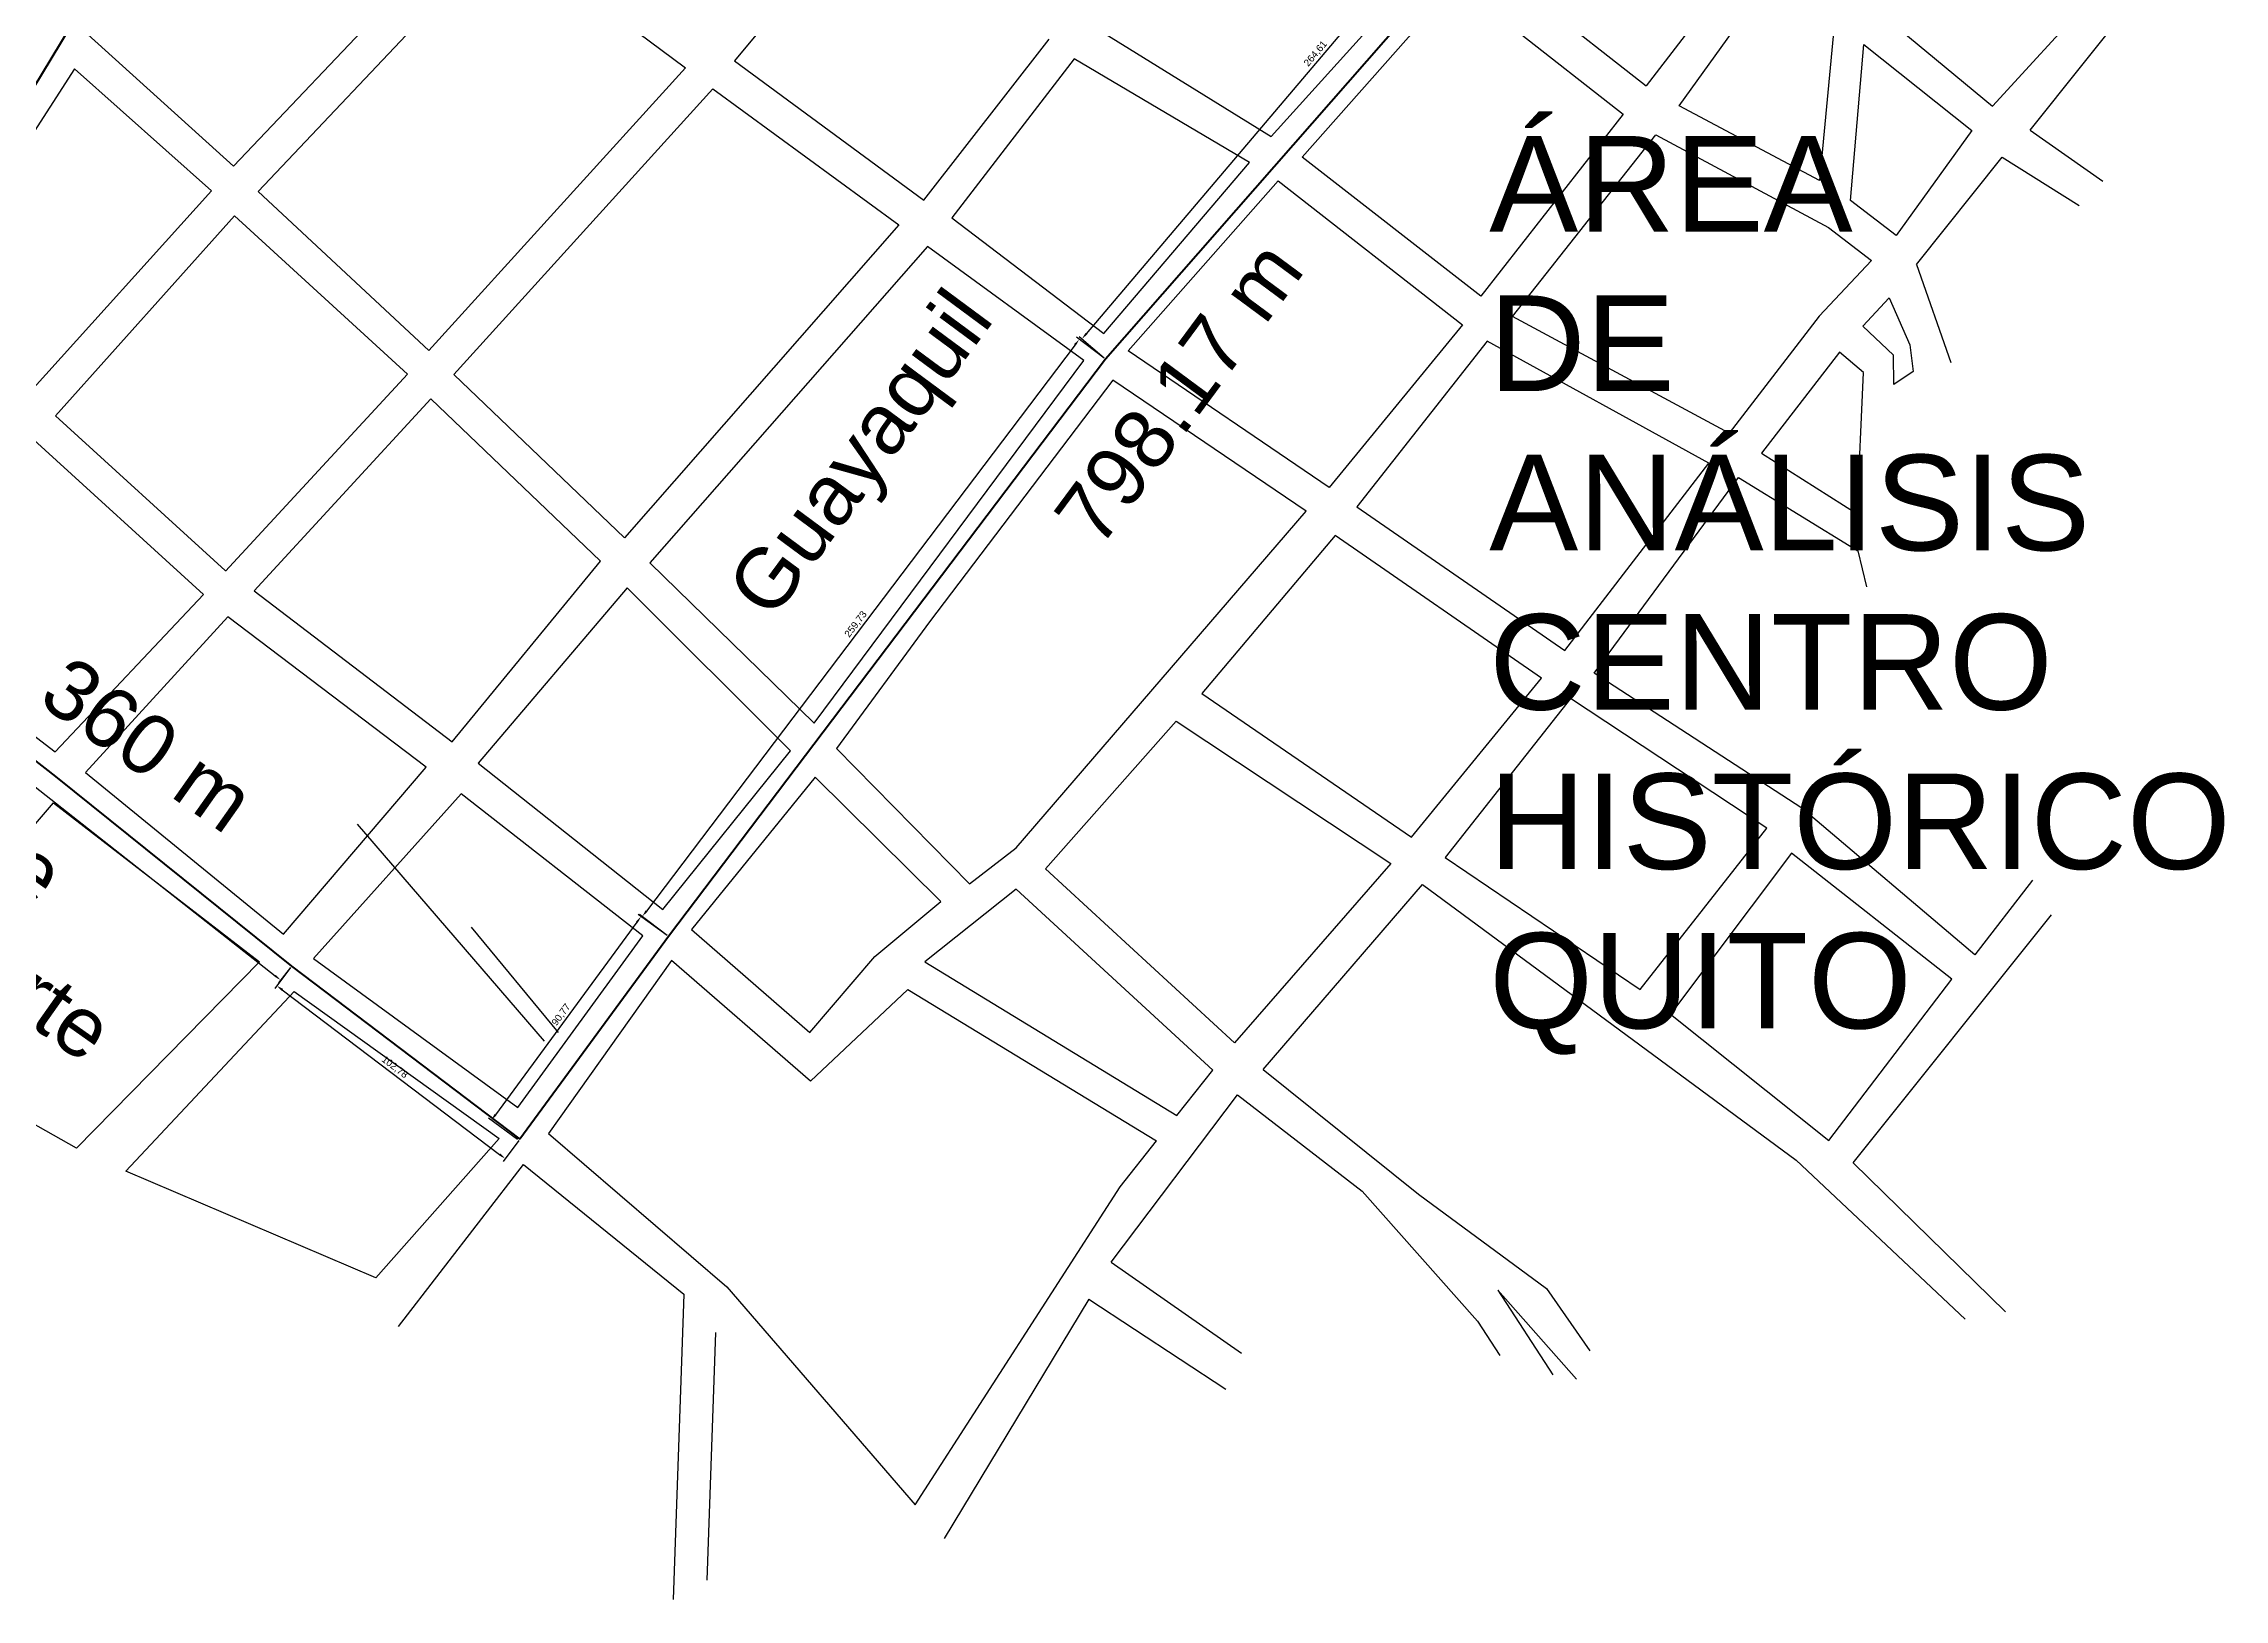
# Model space of a CAD drawing. Header units: millimetres. Extents: x 58 to 1754, y 320 to 1791.
# Drawn here: x 697 to 1480, y 320 to 878 of the extents above; entities that cross this region are included whole.
import ezdxf

# ---------------------------------------------------------------- set-up
doc = ezdxf.new("R2010")
doc.units = ezdxf.units.MM
for name, color, linetype in [('calles', 22, 'Continuous'), ('Limite', 80, 'Continuous'), ('Nomb calles', 7, 'Continuous')]:
    doc.layers.add(name, color=color, linetype=linetype)
doc.styles.get("Standard").update_dxf_attribs({"font": 'arial.ttf'})
doc.dimstyles.new('ISO-25', dxfattribs={"dimtxt": 2.5, "dimasz": 2.5, "dimexe": 1.25, "dimexo": 0.625, "dimtad": 1, "dimtxsty": 'Standard', "dimcen": 2.5, "dimadec": 0, "dimazin": 0, "dimtfac": 1, "dimtmove": 0, "dimatfit": 3, "dimfxl": 1, "dimarcsym": 0})

# ---------------------------------------------------------------- blocks, each defined once
blk = doc.blocks.new('*D5')
at = {"layer": 'Defpoints', "color": 0, "lineweight": 200, "transparency": 16777216}
for p in [(737.33, 958.53), (748.06, 952.05), (645.42, 782.17)]:
    blk.add_point(p, dxfattribs=at)
at = {"layer": 'Nomb calles', "color": 0, "lineweight": -2, "transparency": 16777216}
for p, q in [((635.99, 790.79), (736.04, 956.39)), ((747.53, 952.37), (736.26, 959.18)), ((644.89, 782.49), (633.62, 789.3))]:
    blk.add_line(p, q, dxfattribs=at)
at = {"layer": 'Nomb calles', "color": 0, "lineweight": 200, "transparency": 16777216}
for points in [[(735.68, 956.61), (736.4, 956.18), (737.33, 958.53)], [(635.63, 791.01), (636.34, 790.58), (634.69, 788.65)]]:
    blk.add_solid(points, dxfattribs=at)
at = {"layer": 'Nomb calles', "color": 0, "lineweight": 200, "transparency": 16777216, "insert": (684.19, 874.69), "char_height": 2.5, "attachment_point": 5, "rotation": 58.85976}
blk.add_mtext('198,48', dxfattribs=at)
blk = doc.blocks.new('*D12')
at = {"layer": 'Defpoints', "color": 0, "lineweight": 200, "transparency": 16777216}
for p in [(585.34, 705.41), (782.49, 542.3), (786.38, 547.25)]:
    blk.add_point(p, dxfattribs=at)
at = {"layer": 'Nomb calles', "color": 0, "lineweight": -2, "transparency": 16777216}
for p, q in [((584.95, 704.92), (580.68, 699.48)), ((583.42, 698.92), (780.52, 543.85)), ((785.99, 546.76), (781.71, 541.32))]:
    blk.add_line(p, q, dxfattribs=at)
at = {"layer": 'Nomb calles', "color": 0, "lineweight": 200, "transparency": 16777216}
for points in [[(583.67, 699.24), (583.16, 698.59), (581.45, 700.46)], [(780.78, 544.18), (780.26, 543.52), (782.49, 542.3)]]:
    blk.add_solid(points, dxfattribs=at)
at = {"layer": 'Nomb calles', "color": 0, "lineweight": 200, "transparency": 16777216, "insert": (683.28, 623.06), "char_height": 2.5, "attachment_point": 5, "rotation": 321.80745}
blk.add_mtext('255,79', dxfattribs=at)
blk = doc.blocks.new('*D13')
at = {"layer": 'Defpoints', "color": 0, "lineweight": 200, "transparency": 16777216}
for p in [(786.38, 547.25), (868.33, 485.22), (863.06, 478.27)]:
    blk.add_point(p, dxfattribs=at)
at = {"layer": 'Nomb calles', "color": 0, "lineweight": -2, "transparency": 16777216}
for p, q in [((786, 546.75), (780.36, 539.3)), ((783.1, 538.79), (861.07, 479.77)), ((867.95, 484.72), (862.31, 477.27))]:
    blk.add_line(p, q, dxfattribs=at)
at = {"layer": 'Nomb calles', "color": 0, "lineweight": 200, "transparency": 16777216}
for points in [[(783.36, 539.12), (782.85, 538.45), (781.11, 540.29)], [(861.32, 480.11), (860.82, 479.44), (863.06, 478.27)]]:
    blk.add_solid(points, dxfattribs=at)
at = {"layer": 'Nomb calles', "color": 0, "lineweight": 200, "transparency": 16777216, "insert": (823.37, 510.98), "char_height": 2.5, "attachment_point": 5, "rotation": 322.87848}
blk.add_mtext('102,78', dxfattribs=at)
blk = doc.blocks.new('*D20')
at = {"layer": 'Defpoints', "color": 0, "lineweight": 200, "transparency": 16777216}
for p in [(1249.61, 966.78), (1069.94, 772.19), (1078.5, 764.93)]:
    blk.add_point(p, dxfattribs=at)
at = {"layer": 'Nomb calles', "color": 0, "lineweight": -2, "transparency": 16777216}
for p, q in [((1239.43, 972.12), (1071.56, 774.1)), ((1249.13, 967.18), (1240.1, 974.84)), ((1078.02, 765.34), (1068.99, 773))]:
    blk.add_line(p, q, dxfattribs=at)
at = {"layer": 'Nomb calles', "color": 0, "lineweight": 200, "transparency": 16777216}
for points in [[(1239.12, 972.39), (1239.75, 971.86), (1241.05, 974.03)], [(1071.24, 774.37), (1071.87, 773.83), (1069.94, 772.19)]]:
    blk.add_solid(points, dxfattribs=at)
at = {"layer": 'Nomb calles', "color": 0, "lineweight": 200, "transparency": 16777216, "insert": (1153.87, 874.49), "char_height": 2.5, "attachment_point": 5, "rotation": 49.71019}
blk.add_mtext('264,61', dxfattribs=at)
blk = doc.blocks.new('*D21')
at = {"layer": 'Defpoints', "color": 0, "lineweight": 200, "transparency": 16777216}
for p in [(1078.5, 764.93), (912.23, 565.05), (921.7, 557.87)]:
    blk.add_point(p, dxfattribs=at)
at = {"layer": 'Nomb calles', "color": 0, "lineweight": -2, "transparency": 16777216}
for p, q in [((1067.51, 770.12), (913.73, 567.04)), ((1078, 765.31), (1068.02, 772.87)), ((921.21, 558.25), (911.23, 565.8))]:
    blk.add_line(p, q, dxfattribs=at)
at = {"layer": 'Nomb calles', "color": 0, "lineweight": 200, "transparency": 16777216}
for points in [[(1067.18, 770.37), (1067.84, 769.87), (1069.02, 772.11)], [(913.4, 567.29), (914.07, 566.79), (912.23, 565.05)]]:
    blk.add_solid(points, dxfattribs=at)
at = {"layer": 'Nomb calles', "color": 0, "lineweight": 200, "transparency": 16777216, "insert": (988.93, 669.86), "char_height": 2.5, "attachment_point": 5, "rotation": 52.86629}
blk.add_mtext('259,73', dxfattribs=at)
blk = doc.blocks.new('*D22')
at = {"layer": 'Defpoints', "color": 0, "lineweight": 200, "transparency": 16777216}
for p in [(921.7, 557.87), (858.06, 491.99), (867.95, 484.72)]:
    blk.add_point(p, dxfattribs=at)
at = {"layer": 'Nomb calles', "color": 0, "lineweight": -2, "transparency": 16777216}
for p, q in [((921.2, 558.24), (910.81, 565.87)), ((910.34, 563.12), (859.55, 494)), ((867.45, 485.09), (857.06, 492.73))]:
    blk.add_line(p, q, dxfattribs=at)
at = {"layer": 'Nomb calles', "color": 0, "lineweight": 200, "transparency": 16777216}
for points in [[(910, 563.37), (910.67, 562.87), (911.82, 565.13)], [(859.21, 494.25), (859.88, 493.76), (858.06, 491.99)]]:
    blk.add_solid(points, dxfattribs=at)
at = {"layer": 'Nomb calles', "color": 0, "lineweight": 200, "transparency": 16777216, "insert": (883.23, 529.82), "char_height": 2.5, "attachment_point": 5, "rotation": 53.68883}
blk.add_mtext('90,77', dxfattribs=at)

msp = doc.modelspace()

# ---------------------------------------------------------------- linework, layer by layer
at = {"layer": 'calles'}
for p, q in [((856.167, 929.457), (765.53, 834.237)), ((988.634, 924.341), (945.389, 871.968)), ((774.444, 825.099), (862.34, 918.064)), ((862.34, 918.064), (927.735, 869.503)), ((1309.287, 910.931), (1272.36, 863.006)), ((1327.483, 913.014), (1396.684, 855.676)), ((1396.684, 855.676), (1444.972, 908.457)), ((1137.934, 844.836), (1189.506, 901.934)), ((1284.286, 855.799), (1317.548, 902.142)), ((1410.245, 847.099), (1454.224, 902.198)), ((1148.965, 837.446), (1199.173, 894.194)), ((1233.277, 893.632), (1272.36, 863.006)), ((1340.148, 887.14), (1334.549, 829.005)), ((765.53, 834.237), (713.289, 881.47)), ((1013.305, 821.982), (1058.274, 879.696)), ((1075.505, 883.466), (1137.934, 844.836)), ((1225.115, 883.412), (1264.199, 852.786)), ((1345.756, 821.883), (1350.511, 877.844)), ((1350.511, 877.844), (1389.227, 846.981)), ((708.515, 869.125), (653.663, 783.861)), ((757.643, 825.302), (708.515, 869.125)), ((927.735, 869.503), (835.667, 768.141)), ((945.389, 871.968), (1013.305, 821.982)), ((1067.238, 872.742), (1023.268, 815.711)), ((1130.134, 835.527), (1067.238, 872.742)), ((844.592, 759.526), (937.554, 861.895)), ((937.554, 861.895), (1004.28, 813.165)), ((1334.549, 829.005), (1284.286, 855.799)), ((1264.199, 852.786), (1213.088, 787.586)), ((1224.518, 780.321), (1275.881, 845.479)), ((1275.881, 845.479), (1337.872, 812.192)), ((1389.227, 846.981), (1362.058, 809.334)), ((1410.245, 847.099), (1436.31, 828.789)), ((1213.088, 787.586), (1148.965, 837.446)), ((1369.422, 798.904), (1400.169, 837.397)), ((1400.169, 837.397), (1427.791, 820.13)), ((1077.813, 774.178), (1130.134, 835.527)), ((692.775, 753.375), (757.643, 825.302)), ((835.667, 768.141), (774.444, 825.099)), ((1086.616, 767.964), (1140.347, 828.942)), ((1140.347, 828.942), (1206.526, 777.309)), ((1362.058, 809.334), (1345.756, 821.883)), ((701.743, 744.629), (765.95, 816.39)), ((765.95, 816.39), (828.02, 759.609)), ((1023.268, 815.711), (1077.813, 774.178)), ((1004.28, 813.165), (905.86, 700.921)), ((1337.872, 812.192), (1353.221, 800.316)), ((1014.541, 805.385), (915, 691.979)), ((1070.677, 764.506), (1014.541, 805.385)), ((1353.221, 800.316), (1334.477, 780.406)), ((1369.422, 798.904), (1381.698, 763.787)), ((1350.115, 776.76), (1359.648, 786.916)), ((1359.648, 786.916), (1366.957, 770.096)), ((1206.526, 777.309), (1158.636, 718.991)), ((1302.203, 738.472), (1224.518, 780.321)), ((1334.477, 780.406), (1302.203, 738.472)), ((1361.14, 766.401), (1350.115, 776.76)), ((1158.636, 718.991), (1086.616, 767.964)), ((1215.398, 771.49), (1168.653, 712.034)), ((1294.946, 727.66), (1215.398, 771.49)), ((1341.827, 767.44), (1313.768, 731.277)), ((1350.358, 760.245), (1341.827, 767.44)), ((1366.957, 770.096), (1368.184, 760.496)), ((828.02, 759.609), (762.777, 689.006)), ((905.86, 700.921), (844.592, 759.526)), ((973.871, 634.483), (1070.677, 764.506)), ((1348.083, 709.504), (1350.358, 760.245)), ((1361.266, 755.848), (1361.14, 766.401)), ((1368.184, 760.496), (1361.266, 755.848)), ((1081.033, 757.407), (1015.293, 670.83)), ((1150.401, 710.442), (1081.033, 757.407)), ((762.634, 689.136), (701.743, 744.629)), ((836.423, 750.784), (773.012, 681.865)), ((897.296, 692.583), (836.423, 750.784)), ((754.84, 680.583), (693.949, 736.077)), ((1243.286, 660.546), (1294.946, 727.66)), ((1313.768, 731.277), (1348.083, 709.504)), ((1253.768, 652.358), (1305.563, 722.5)), ((1305.563, 722.5), (1348.332, 696.246)), ((1168.653, 712.034), (1243.286, 660.546)), ((1046.339, 589.705), (1150.401, 710.442)), ((1160.792, 701.707), (1112.971, 645.086)), ((1234.862, 650.619), (1160.792, 701.707)), ((844.043, 627.757), (897.296, 692.583)), ((915, 691.979), (973.871, 634.483)), ((1348.332, 696.246), (1351.471, 683.315)), ((773.012, 681.865), (844.043, 627.757)), ((906.788, 682.934), (853.411, 620.139)), ((965.431, 624.455), (906.788, 682.934)), ((701.647, 624.134), (754.84, 680.583)), ((639.817, 671.337), (701.647, 624.134)), ((763.602, 672.599), (712.449, 616.743)), ((834.737, 618.674), (763.602, 672.599)), ((1015.293, 670.83), (981.986, 625.313)), ((1188.272, 593.527), (1234.862, 650.619)), ((1328.236, 603.891), (1253.768, 652.358)), ((1112.971, 645.086), (1188.272, 593.527)), ((1245.266, 643.284), (1200.302, 586.248)), ((1315.729, 596.749), (1245.266, 643.284)), ((1056.886, 582.135), (1103.81, 635.136)), ((1103.81, 635.136), (1180.829, 584.074)), ((783.502, 558.819), (834.737, 618.674)), ((853.411, 620.139), (919.584, 567.658)), ((919.584, 567.658), (965.431, 624.455)), ((981.986, 625.313), (1029.638, 576.773)), ((712.449, 616.743), (783.502, 558.819)), ((974.322, 615.126), (929.932, 560.463)), ((1019.379, 570.463), (974.322, 615.126)), ((631.925, 525.787), (701.064, 605.818)), ((701.064, 605.818), (774.917, 548.802)), ((847.231, 609.108), (794.232, 550.071)), ((912.437, 558.162), (847.231, 609.108)), ((1390.333, 551.352), (1328.236, 603.891)), ((809.899, 598.182), (877.1, 520.381)), ((1270.269, 538.865), (1315.729, 596.749)), ((1029.638, 576.773), (1046.339, 589.705)), ((1324.508, 587.848), (1281.159, 530.044)), ((1382.115, 542.62), (1324.508, 587.848)), ((1124.724, 519.791), (1056.886, 582.135)), ((1180.829, 584.074), (1124.724, 519.791)), ((1200.302, 586.248), (1270.269, 538.865)), ((1046.366, 574.875), (1013.571, 548.845)), ((1116.944, 509.994), (1046.366, 574.875)), ((1135.055, 510.193), (1192.12, 576.588)), ((1192.12, 576.588), (1326.279, 477.676)), ((1411.07, 578.087), (1390.333, 551.352)), ((995.682, 550.797), (1019.379, 570.463)), ((1346.686, 476.789), (1417.857, 565.661)), ((850.908, 561.245), (882.073, 523.47)), ((867.653, 496.647), (912.437, 558.162)), ((929.932, 560.463), (972.319, 523.466)), ((774.917, 548.802), (709.256, 481.965)), ((794.232, 550.071), (867.653, 496.647)), ((922.683, 549.279), (878.545, 487.295)), ((972.614, 506.045), (922.683, 549.279)), ((972.319, 523.466), (995.682, 550.797)), ((1013.571, 548.845), (1104.028, 493.73)), ((1337.913, 484.728), (1382.115, 542.62)), ((726.923, 473.772), (787.339, 538.245)), ((787.339, 538.245), (860.874, 485.494)), ((1007.551, 538.964), (972.614, 506.045)), ((1007.551, 538.964), (1096.777, 484.599)), ((709.256, 481.965), (631.925, 525.787)), ((1281.159, 530.044), (1337.913, 484.728)), ((1104.028, 493.73), (1116.944, 509.994)), ((1135.055, 510.193), (1190.717, 465.474)), ((1080.523, 441.1), (1125.804, 501.192)), ((1125.804, 501.192), (1170.563, 466.586)), ((860.874, 485.494), (816.684, 435.502)), ((878.545, 487.295), (942.555, 432.332)), ((1083.735, 468.177), (1096.777, 484.599)), ((1326.279, 477.676), (1386.87, 420.682)), ((816.684, 435.502), (726.923, 473.772)), ((824.789, 418.034), (869.614, 476.12)), ((869.614, 476.12), (927.121, 429.608)), ((1346.686, 476.789), (1401.38, 423.283)), ((1010.154, 354.07), (1083.735, 468.177)), ((1170.563, 466.586), (1211.953, 419.964)), ((1190.717, 465.474), (1236.624, 431.69)), ((1080.523, 441.1), (1127.224, 408.483)), ((942.555, 432.332), (1010.154, 354.07)), ((1219.256, 431.071), (1238.884, 400.777)), ((1219.256, 431.071), (1247.41, 399.193)), ((1236.624, 431.69), (1252.168, 409.291)), ((927.121, 429.608), (926.403, 408.969)), ((1072.515, 427.866), (1020.565, 342.016)), ((1072.515, 427.866), (1121.598, 395.52)), ((938.548, 415.89), (935.462, 327.113)), ((1211.953, 419.964), (1219.93, 407.605)), ((926.403, 408.969), (923.317, 320.192))]:
    msp.add_line(p, q, dxfattribs=at)
at = {"layer": 'Limite', "lineweight": 200}
for p, q in [((645.421, 782.169), (748.062, 952.05)), ((1197.665, 900.907), (1078.497, 764.934)), ((1078.497, 764.934), (921.703, 557.869)), ((630.619, 670.799), (701.704, 615.256)), ((701.704, 615.256), (786.376, 547.25)), ((921.703, 557.869), (868.328, 485.222)), ((786.376, 547.25), (868.328, 485.222))]:
    msp.add_line(p, q, dxfattribs=at)

# ---------------------------------------------------------------- texts
at = {"layer": 'Nomb calles', "lineweight": 200, "insert": (1216.103, 844.991), "char_height": 34.28452, "attachment_point": 1}
msp.add_mtext_dynamic_manual_height_columns('ÁREA DE ANÁLISIS\\PCENTRO HISTÓRICO\\PQUITO', width=70.22626, gutter_width=12.5, heights=[0], dxfattribs=at)
at = {"layer": 'Nomb calles', "lineweight": 200, "attachment_point": 1}
for s, width, insert, char_height, rotation in [('798.17 m', 129.68308, (1058.961, 709.232), 21.4278, 53.51717), ('Guayaquil', 32.15357, (941.486, 683.597), 21.4278, 53.51717), ('360 m', 85.41512, (707.145, 659.612), 21.4278, 324.785781), ('Vicente Rocafuerte', 32.15357, (625.661, 643.079), 21.42783, 324.785781)]:
    msp.add_mtext_dynamic_manual_height_columns(s, width=width, gutter_width=12.5, heights=[0], dxfattribs=dict(at, insert=insert, char_height=char_height, rotation=rotation))

# ---------------------------------------------------------------- dimensions: what is measured, and where the dimension line sits
at = {"layer": 'Nomb calles', "lineweight": 200}
for p1, p2, distance, picture, middle in [((1249.61, 966.776), (1078.497, 764.934), -11.22, '*D20', (1153.872, 874.486)), ((645.421, 782.169), (748.062, 952.05), 12.535, '*D5', (684.192, 874.692)), ((1078.497, 764.934), (921.703, 557.869), -11.888, '*D21', (988.926, 669.862)), ((585.341, 705.407), (786.376, 547.25), -6.292, '*D12', (683.284, 623.055)), ((921.703, 557.869), (867.951, 484.723), -12.269, '*D22', (883.227, 529.821)), ((786.376, 547.25), (868.328, 485.222), -8.724, '*D13', (823.371, 510.976))]:
    dim = msp.add_aligned_dim(p1=p1, p2=p2, distance=distance, dimstyle='ISO-25', dxfattribs=at)
    dim.commit()
    dim.dimension.update_dxf_attribs({"geometry": picture, "text_midpoint": middle})

doc.saveas('drawing.dxf')
